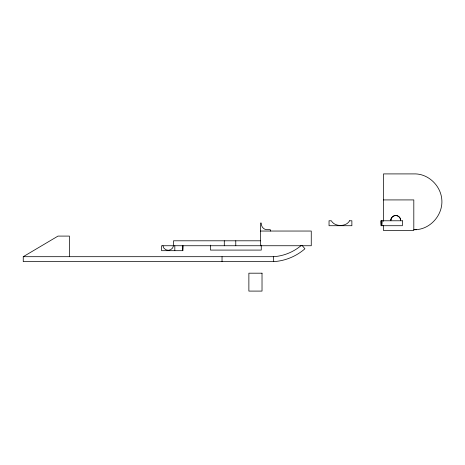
<?xml version="1.0" encoding="UTF-8"?>
<svg xmlns="http://www.w3.org/2000/svg" width="465" height="465" viewBox="0 0 465 465"><rect width="100%" height="100%" fill="white"/><g stroke="black" fill="none" stroke-linecap="round" stroke-linejoin="round"><path stroke-width="0.7" d="M301.25 245.439L299.675 246.735A47.744 47.744 0 0 1 276.012 256.482L273.298 256.732L273.751 261.632L23.25 261.632L23.25 256.692L58.009 236.092L69.436 236.092L69.436 256.692M414.565 229.716C430.387 229.791 443.552 214.481 441.75 198.857C440.32 185.117 427.794 173.34 413.809 173.91L383.486 173.91L383.486 221.276M383.486 199.921L413.809 199.921L413.809 230.535L383.486 230.535L383.486 225.548M260.458 231.041L311.259 231.041L311.259 245.741L161.576 245.741L161.576 250.687L182.937 250.687L182.937 245.741M260.458 240.8L173.492 240.8L173.492 245.741A5.353 5.353 0 0 1 162.901 245.741M23.25 256.692L273.751 256.692M413.809 229.634L416.721 229.716M302.221 245.543L304.906 248.804A52.667 52.667 0 0 1 273.751 261.632M381.939 220.776L381.939 225.717M270.322 231.041L270.322 229.681L266.364 229.681A6.086 6.086 0 0 1 261.295 223.682L261.295 223.055L260.458 223.055L260.458 245.741M261.26 245.142L261.26 250.089L210.459 250.089L210.459 245.142M235.772 240.8L235.772 245.741M224.293 240.8L224.293 245.741M222.038 256.692L222.038 261.632M174.817 245.741L174.817 250.687M182.844 245.741A5.353 0.384 -90 0 1 182.553 250.164M381.846 220.776A5.353 0.384 -90 0 1 381.469 225.345A5.353 0.384 -90 0 1 381.091 220.776M390.995 219.166L390.827 220.439A4.923 4.923 0 0 1 395.756 215.516C398.389 215.498 400.691 217.806 400.679 220.439A4.923 4.923 0 0 0 395.756 215.516C393.576 215.528 391.571 217.068 390.995 219.166M349.593 220.776C346.297 227.03 334.614 227.03 331.324 220.776L329.04 220.776L329.04 225.717L351.871 225.717L351.871 220.776L349.593 220.776M402.353 220.776L380.998 220.776L380.998 225.717L402.353 225.717L402.353 220.776M262.022 273.188L248.874 273.188L248.874 291.09L262.022 291.09L262.022 273.188"/></g></svg>
